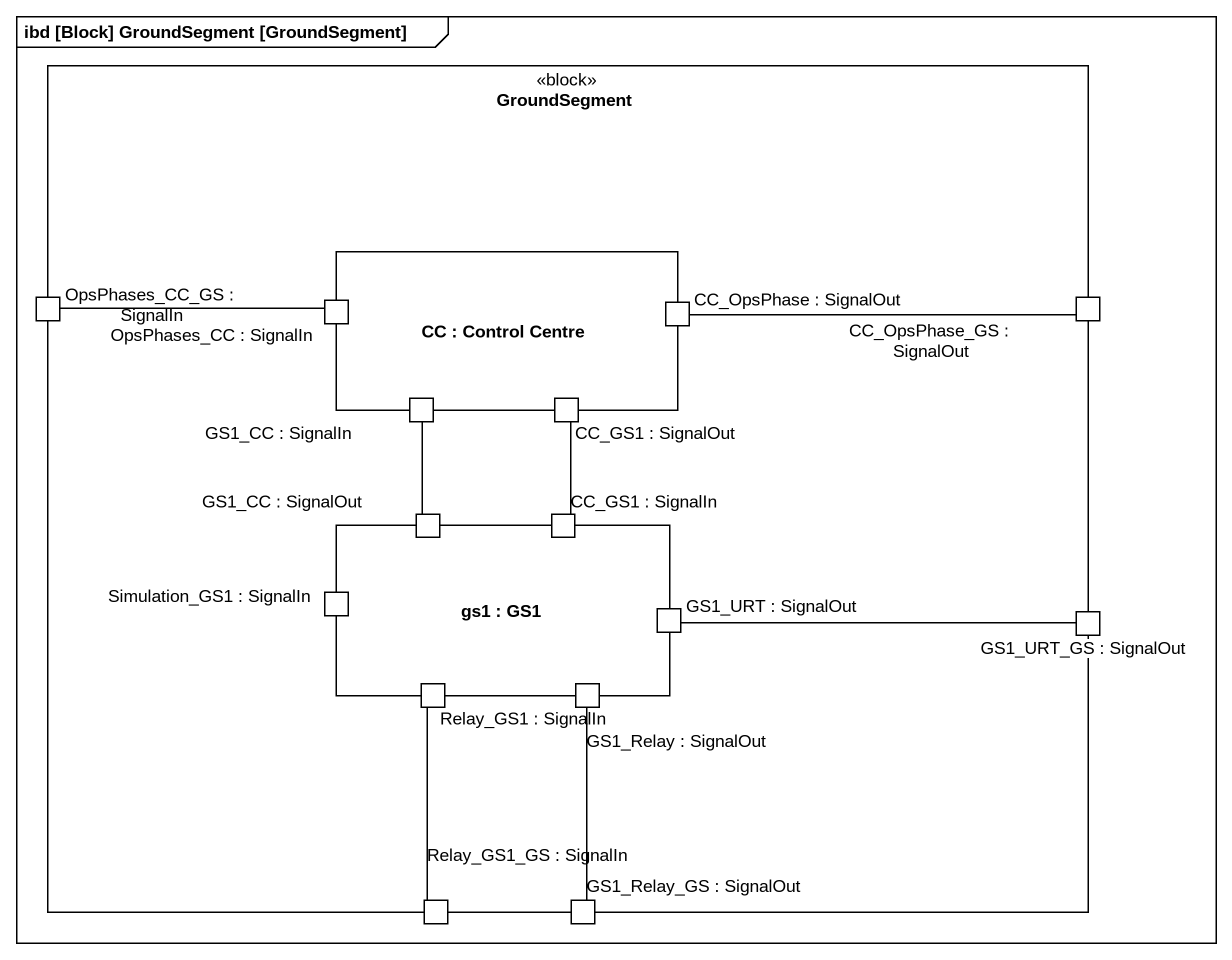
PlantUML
@startuml
mainframe ibd [Block] GroundSegment [GroundSegment]
rectangle GroundSegment <<block>> {
  port "OpsPhases_CC_GS : SignalIn" as OpsPhases_CC_GS_SignalIn
  rectangle "CC : Control Centre" as CC {
    port "OpsPhases_CC : SignalIn" as OpsPhases_CC_SignalIn
    port "CC_OpsPhase : SignalOut" as CC_OpsPhase_SignalOut
    port "GS1_CC : SignalIn" as GS1_CC_SignalIn
    port "CC_GS1 : SignalOut" as CC_GS1_SignalOut
  }
  port "CC_OpsPhase_GS : SignalOut" as CC_OpsPhase_GS_SignalOut
  rectangle "gs1 : GS1" as gs1 {
    port "GS1_CC : SignalOut" as GS1_CC_SignalOut
    port "CC_GS1 : SignalIn" as CC_GS1_SignalIn
    port "Simulation_GS1 : SignalIn" as Simulation_GS1_SignalIn
    port "GS1_URT : SignalOut" as GS1_URT_SignalOut
    port "Relay_GS1 : SignalIn" as Relay_GS1_SignalIn
    port "GS1_Relay : SignalOut" as GS1_Relay_SignalOut
  }
  port "GS1_URT_GS : SignalOut" as GS1_URT_GS_SignalOut
  port "Relay_GS1_GS : SignalIn" as Relay_GS1_GS_SignalIn
  port "GS1_Relay_GS : SignalOut" as GS1_Relay_GS_SignalOut
}
OpsPhases_CC_GS_SignalIn -right- OpsPhases_CC_SignalIn
CC_OpsPhase_SignalOut -right- CC_OpsPhase_GS_SignalOut
CC_GS1_SignalOut -- CC_GS1_SignalIn
GS1_CC_SignalOut -up- GS1_CC_SignalIn
GS1_URT_SignalOut -right- GS1_URT_GS_SignalOut
GS1_Relay_SignalOut -- GS1_Relay_GS_SignalOut
Relay_GS1_GS_SignalIn -up- Relay_GS1_SignalIn
@enduml
